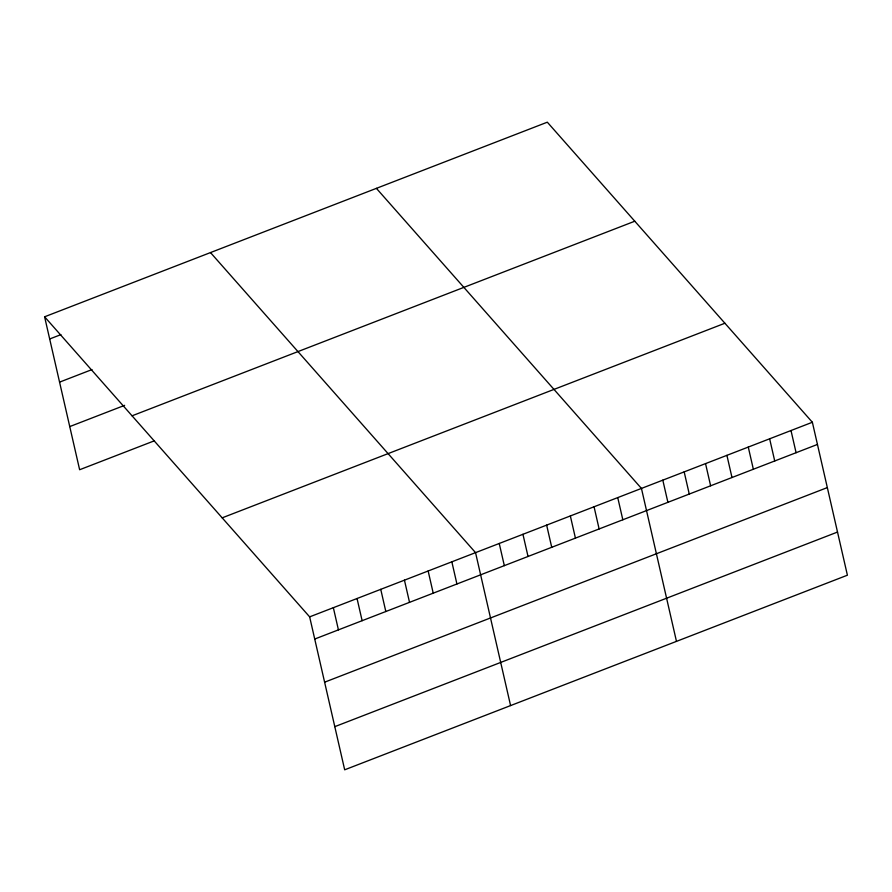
<?xml version="1.0" encoding="UTF-8"?>
<svg xmlns="http://www.w3.org/2000/svg" width="892" height="892" viewBox="0 0 892 892"><rect width="100%" height="100%" fill="white"/><g stroke="black" fill="none" stroke-linecap="round" stroke-linejoin="round"><path stroke-width="1.34" d="M44.6 316.794L547.32 122.193L812.367 422.262L847.4 575.206L344.68 769.807L309.647 616.863L44.6 316.794L79.633 469.738L154.472 440.771M49.684 338.971L60.901 334.634M59.563 382.133L91.999 369.578M69.743 426.588L124.635 405.347M132.061 415.817L634.792 221.216M222.186 517.839L724.906 323.238M309.647 616.863L812.367 422.262M314.731 639.04L817.451 444.439M324.61 682.19L827.33 487.589M334.79 726.657L837.521 532.056M376.402 188.357L641.448 488.426L676.471 641.37M210.501 252.581L475.548 552.639L510.581 705.583M791.003 430.535L796.088 452.712M769.64 438.797L774.724 460.986M748.277 447.07L753.35 469.248M726.913 455.344L731.986 477.521M705.539 463.617L710.623 485.794M684.175 471.879L689.26 494.068M662.812 480.152L667.896 502.33M617.743 497.602L622.828 519.78M594.05 506.767L599.123 528.956M570.345 515.944L575.429 538.132M546.651 525.12L551.724 547.298M522.946 534.297L528.031 556.474M499.241 543.473L504.326 565.651M451.843 561.815L456.927 583.992M428.149 570.991L433.222 593.169M404.444 580.168L409.528 602.345M380.75 589.344L385.823 611.522M357.045 598.51L362.13 620.698M333.352 607.686L338.425 629.863"/></g></svg>
